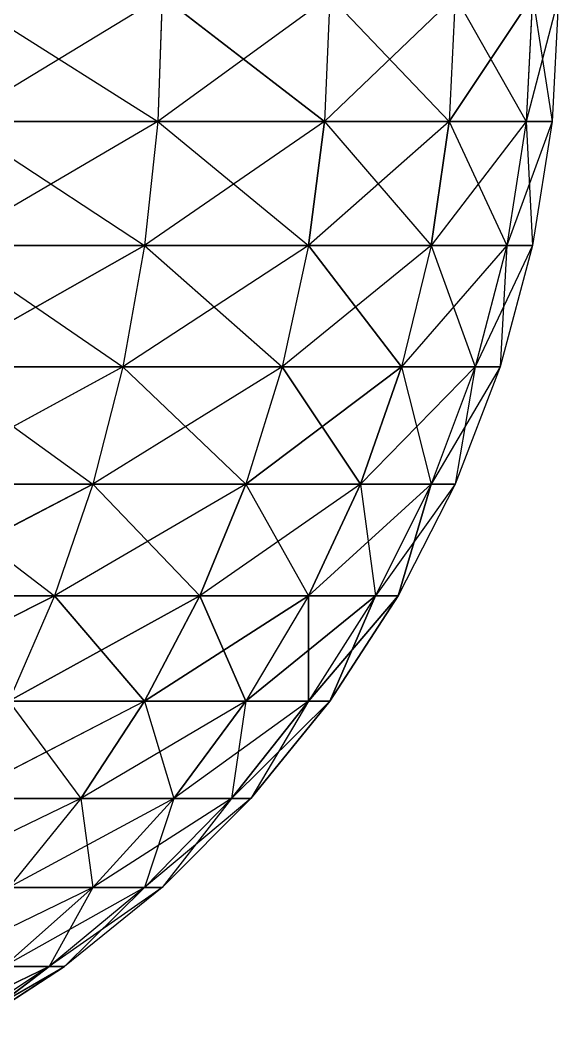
# Model space of a CAD drawing. Header units: metres. Extents: x -100 to 100, y -100 to 100.
# Drawn here: x 55.1 to 100, y -86.6 to -2 of the extents above; entities that cross this region are included whole.
import ezdxf

# ---------------------------------------------------------------- set-up
doc = ezdxf.new("R2010")
doc.units = ezdxf.units.M

msp = doc.modelspace()

# ---------------------------------------------------------------- linework, layer by layer
for p, q in [((66.913, 0, -767.135), (49.726, -10.453, -778.948)), ((50, 0, -606.218), (66.546, -10.453, -618.913)), ((66.913, 0, -618.506), (66.546, -10.453, -618.913)), ((66.913, 0, -767.135), (66.547, -10.453, -766.728)), ((80.902, 0, -751.599), (66.547, -10.453, -766.728)), ((66.913, 0, -618.506), (80.459, -10.453, -634.364)), ((80.902, 0, -634.042), (80.459, -10.453, -634.364)), ((80.902, 0, -751.599), (80.459, -10.453, -751.277)), ((91.355, 0, -733.494), (80.459, -10.453, -751.277)), ((80.902, 0, -634.042), (90.854, -10.453, -652.369)), ((91.355, 0, -652.147), (90.854, -10.453, -652.369)), ((91.355, 0, -733.494), (90.854, -10.453, -733.271)), ((97.815, 0, -713.611), (90.854, -10.453, -733.271)), ((91.355, 0, -652.147), (97.279, -10.453, -672.143)), ((97.815, 0, -672.029), (97.279, -10.453, -672.143)), ((97.815, 0, -713.611), (97.279, -10.453, -713.498)), ((100, 0, -692.82), (97.279, -10.453, -713.498)), ((97.815, 0, -672.029), (99.452, -10.453, -692.82)), ((100, 0, -692.82), (99.452, -10.453, -692.82)), ((66.547, -10.453, -766.728), (48.907, -20.791, -777.53)), ((66.546, -10.453, -618.913), (49.726, -10.453, -606.692)), ((49.726, -10.453, -778.948), (66.547, -10.453, -766.728)), ((49.726, -10.453, -606.692), (65.451, -20.791, -620.13)), ((66.546, -10.453, -618.913), (65.451, -20.791, -620.13)), ((66.547, -10.453, -766.728), (65.451, -20.791, -765.511)), ((80.459, -10.453, -751.277), (65.451, -20.791, -765.511)), ((80.459, -10.453, -634.364), (66.546, -10.453, -618.913)), ((66.546, -10.453, -618.913), (79.134, -20.791, -635.326)), ((66.547, -10.453, -766.728), (80.459, -10.453, -751.277)), ((80.459, -10.453, -634.364), (79.134, -20.791, -635.326)), ((80.459, -10.453, -751.277), (79.134, -20.791, -750.314)), ((90.854, -10.453, -733.271), (79.134, -20.791, -750.314)), ((90.854, -10.453, -652.369), (80.459, -10.453, -634.364)), ((80.459, -10.453, -751.277), (90.854, -10.453, -733.271)), ((80.459, -10.453, -634.364), (89.358, -20.791, -653.035)), ((90.854, -10.453, -652.369), (89.358, -20.791, -653.035)), ((90.854, -10.453, -733.271), (89.358, -20.791, -732.605)), ((97.279, -10.453, -713.498), (89.358, -20.791, -732.605)), ((97.279, -10.453, -672.143), (90.854, -10.453, -652.369)), ((90.854, -10.453, -733.271), (97.279, -10.453, -713.498)), ((90.854, -10.453, -652.369), (95.677, -20.791, -672.483)), ((97.279, -10.453, -672.143), (95.677, -20.791, -672.483)), ((97.279, -10.453, -713.498), (95.677, -20.791, -713.157)), ((99.452, -10.453, -692.82), (95.677, -20.791, -713.157)), ((99.452, -10.453, -692.82), (97.279, -10.453, -672.143)), ((97.279, -10.453, -713.498), (99.452, -10.453, -692.82)), ((99.452, -10.453, -692.82), (97.279, -10.453, -713.498)), ((97.279, -10.453, -713.498), (99.452, -10.453, -692.82)), ((97.279, -10.453, -672.143), (97.815, -20.791, -692.82)), ((99.452, -10.453, -692.82), (97.815, -20.791, -692.82)), ((65.451, -20.791, -765.511), (47.553, -30.902, -775.184)), ((65.451, -20.791, -620.13), (48.907, -20.791, -608.11)), ((48.907, -20.791, -777.53), (65.451, -20.791, -765.511)), ((48.907, -20.791, -608.11), (63.638, -30.902, -622.143)), ((65.451, -20.791, -620.13), (63.638, -30.902, -622.143)), ((65.451, -20.791, -765.511), (63.638, -30.902, -763.498)), ((79.134, -20.791, -750.314), (63.638, -30.902, -763.498)), ((79.134, -20.791, -635.326), (65.451, -20.791, -620.13)), ((65.451, -20.791, -765.511), (79.134, -20.791, -750.314)), ((65.451, -20.791, -620.13), (76.942, -30.902, -636.919)), ((79.134, -20.791, -635.326), (76.942, -30.902, -636.919)), ((79.134, -20.791, -750.314), (76.942, -30.902, -748.722)), ((89.358, -20.791, -732.605), (76.942, -30.902, -748.722)), ((89.358, -20.791, -653.035), (79.134, -20.791, -635.326)), ((79.134, -20.791, -750.314), (89.358, -20.791, -732.605)), ((79.134, -20.791, -635.326), (86.883, -30.902, -654.137)), ((89.358, -20.791, -653.035), (86.883, -30.902, -654.137)), ((89.358, -20.791, -732.605), (86.883, -30.902, -731.503)), ((95.677, -20.791, -713.157), (86.883, -30.902, -731.503)), ((95.677, -20.791, -672.483), (89.358, -20.791, -653.035)), ((89.358, -20.791, -732.605), (95.677, -20.791, -713.157)), ((89.358, -20.791, -653.035), (93.027, -30.902, -673.047)), ((95.677, -20.791, -672.483), (93.027, -30.902, -673.047)), ((95.677, -20.791, -713.157), (93.027, -30.902, -712.594)), ((97.815, -20.791, -692.82), (93.027, -30.902, -712.594)), ((97.815, -20.791, -692.82), (95.106, -30.902, -692.82)), ((95.677, -20.791, -672.483), (95.106, -30.902, -692.82)), ((97.815, -20.791, -692.82), (95.677, -20.791, -672.483)), ((95.677, -20.791, -713.157), (97.815, -20.791, -692.82)), ((97.815, -20.791, -692.82), (95.677, -20.791, -713.157)), ((95.677, -20.791, -713.157), (97.815, -20.791, -692.82)), ((63.638, -30.902, -763.498), (45.677, -40.674, -771.936)), ((63.638, -30.902, -622.143), (47.553, -30.902, -610.456)), ((47.553, -30.902, -775.184), (63.638, -30.902, -763.498)), ((47.553, -30.902, -610.456), (61.128, -40.674, -624.931)), ((63.638, -30.902, -622.143), (61.128, -40.674, -624.931)), ((63.638, -30.902, -763.498), (61.128, -40.674, -760.71)), ((76.942, -30.902, -748.722), (61.128, -40.674, -760.71)), ((76.942, -30.902, -636.919), (63.638, -30.902, -622.143)), ((63.638, -30.902, -763.498), (76.942, -30.902, -748.722)), ((63.638, -30.902, -622.143), (73.907, -40.674, -639.124)), ((76.942, -30.902, -636.919), (73.907, -40.674, -639.124)), ((76.942, -30.902, -748.722), (73.907, -40.674, -746.517)), ((86.883, -30.902, -731.503), (73.907, -40.674, -746.517)), ((86.883, -30.902, -654.137), (76.942, -30.902, -636.919)), ((76.942, -30.902, -748.722), (86.883, -30.902, -731.503)), ((76.942, -30.902, -636.919), (83.457, -40.674, -655.663)), ((86.883, -30.902, -654.137), (83.457, -40.674, -655.663)), ((86.883, -30.902, -731.503), (83.457, -40.674, -729.978)), ((93.027, -30.902, -712.594), (83.457, -40.674, -729.978)), ((93.027, -30.902, -673.047), (86.883, -30.902, -654.137)), ((86.883, -30.902, -731.503), (93.027, -30.902, -712.594)), ((86.883, -30.902, -654.137), (89.358, -40.674, -673.827)), ((93.027, -30.902, -673.047), (89.358, -40.674, -673.827)), ((93.027, -30.902, -712.594), (89.358, -40.674, -711.814)), ((95.106, -30.902, -692.82), (89.358, -40.674, -711.814)), ((95.106, -30.902, -692.82), (91.355, -40.674, -692.82)), ((93.027, -30.902, -673.047), (91.355, -40.674, -692.82)), ((95.106, -30.902, -692.82), (93.027, -30.902, -673.047)), ((93.027, -30.902, -712.594), (95.106, -30.902, -692.82)), ((95.106, -30.902, -692.82), (93.027, -30.902, -712.594)), ((93.027, -30.902, -712.594), (95.106, -30.902, -692.82)), ((61.128, -40.674, -760.71), (43.301, -50, -767.82)), ((61.128, -40.674, -624.931), (45.677, -40.674, -613.705)), ((45.677, -40.674, -771.936), (61.128, -40.674, -760.71)), ((45.677, -40.674, -613.705), (57.948, -50, -628.462)), ((61.128, -40.674, -624.931), (57.948, -50, -628.462)), ((61.128, -40.674, -760.71), (57.948, -50, -757.178)), ((73.907, -40.674, -746.517), (57.948, -50, -757.178)), ((73.907, -40.674, -639.124), (61.128, -40.674, -624.931)), ((61.128, -40.674, -760.71), (73.907, -40.674, -746.517)), ((61.128, -40.674, -624.931), (70.063, -50, -641.917)), ((73.907, -40.674, -639.124), (70.063, -50, -641.917)), ((73.907, -40.674, -746.517), (70.063, -50, -743.724)), ((83.457, -40.674, -729.978), (70.063, -50, -743.724)), ((83.457, -40.674, -655.663), (73.907, -40.674, -639.124)), ((73.907, -40.674, -746.517), (83.457, -40.674, -729.978)), ((73.907, -40.674, -639.124), (79.115, -50, -657.596)), ((83.457, -40.674, -655.663), (79.115, -50, -657.596)), ((83.457, -40.674, -729.978), (79.115, -50, -728.045)), ((89.358, -40.674, -711.814), (79.115, -50, -728.045)), ((89.358, -40.674, -673.827), (83.457, -40.674, -655.663)), ((83.457, -40.674, -729.978), (89.358, -40.674, -711.814)), ((83.457, -40.674, -655.663), (84.71, -50, -674.815)), ((89.358, -40.674, -673.827), (84.71, -50, -674.815)), ((89.358, -40.674, -711.814), (84.71, -50, -710.826)), ((91.355, -40.674, -692.82), (84.71, -50, -710.826)), ((91.355, -40.674, -692.82), (86.603, -50, -692.82)), ((89.358, -40.674, -673.827), (86.603, -50, -692.82)), ((91.355, -40.674, -692.82), (89.358, -40.674, -673.827)), ((89.358, -40.674, -711.814), (91.355, -40.674, -692.82)), ((91.355, -40.674, -692.82), (89.358, -40.674, -711.814)), ((89.358, -40.674, -711.814), (91.355, -40.674, -692.82)), ((57.948, -50, -757.178), (40.451, -58.779, -762.883)), ((57.948, -50, -628.462), (43.301, -50, -617.82)), ((43.301, -50, -767.82), (57.948, -50, -757.178)), ((57.948, -50, -628.462), (54.134, -58.779, -632.699)), ((57.948, -50, -757.178), (54.134, -58.779, -752.942)), ((70.063, -50, -743.724), (54.134, -58.779, -752.942)), ((70.063, -50, -641.917), (57.948, -50, -628.462)), ((57.948, -50, -757.178), (70.063, -50, -743.724)), ((57.948, -50, -628.462), (65.451, -58.779, -645.267)), ((70.063, -50, -641.917), (65.451, -58.779, -645.267)), ((70.063, -50, -743.724), (65.451, -58.779, -740.373)), ((79.115, -50, -728.045), (65.451, -58.779, -740.373)), ((79.115, -50, -657.596), (70.063, -50, -641.917)), ((70.063, -50, -743.724), (79.115, -50, -728.045)), ((70.063, -50, -641.917), (73.907, -58.779, -659.915)), ((79.115, -50, -657.596), (73.907, -58.779, -659.915)), ((79.115, -50, -728.045), (73.907, -58.779, -725.726)), ((84.71, -50, -710.826), (73.907, -58.779, -725.726)), ((84.71, -50, -674.815), (79.115, -50, -657.596)), ((79.115, -50, -728.045), (84.71, -50, -710.826)), ((79.115, -50, -657.596), (79.134, -58.779, -676)), ((84.71, -50, -674.815), (79.134, -58.779, -676)), ((84.71, -50, -710.826), (79.134, -58.779, -709.641)), ((86.603, -50, -692.82), (79.134, -58.779, -709.641)), ((86.603, -50, -692.82), (80.902, -58.779, -692.82)), ((84.71, -50, -674.815), (80.902, -58.779, -692.82)), ((86.603, -50, -692.82), (84.71, -50, -674.815)), ((84.71, -50, -710.826), (86.603, -50, -692.82)), ((86.603, -50, -692.82), (84.71, -50, -710.826)), ((84.71, -50, -710.826), (86.603, -50, -692.82)), ((65.451, -58.779, -740.373), (49.726, -66.913, -748.047)), ((65.451, -58.779, -645.267), (54.134, -58.779, -632.699)), ((54.134, -58.779, -752.942), (65.451, -58.779, -740.373)), ((54.134, -58.779, -632.699), (60.122, -66.913, -649.139)), ((65.451, -58.779, -645.267), (60.122, -66.913, -649.139)), ((65.451, -58.779, -740.373), (60.122, -66.913, -736.501)), ((73.907, -58.779, -725.726), (60.122, -66.913, -736.501)), ((73.907, -58.779, -659.915), (65.451, -58.779, -645.267)), ((65.451, -58.779, -740.373), (73.907, -58.779, -725.726)), ((65.451, -58.779, -645.267), (67.89, -66.913, -662.594)), ((73.907, -58.779, -659.915), (67.89, -66.913, -662.594)), ((73.907, -58.779, -725.726), (67.89, -66.913, -723.047)), ((79.134, -58.779, -709.641), (67.89, -66.913, -723.047)), ((79.134, -58.779, -676), (72.691, -66.913, -677.369)), ((73.907, -58.779, -659.915), (72.691, -66.913, -677.369)), ((79.134, -58.779, -709.641), (72.691, -66.913, -708.271)), ((80.902, -58.779, -692.82), (72.691, -66.913, -708.271)), ((79.134, -58.779, -676), (73.907, -58.779, -659.915)), ((73.907, -58.779, -725.726), (79.134, -58.779, -709.641)), ((80.902, -58.779, -692.82), (74.314, -66.913, -692.82)), ((79.134, -58.779, -676), (74.314, -66.913, -692.82)), ((80.902, -58.779, -692.82), (79.134, -58.779, -676)), ((79.134, -58.779, -709.641), (80.902, -58.779, -692.82)), ((80.902, -58.779, -692.82), (79.134, -58.779, -709.641)), ((79.134, -58.779, -709.641), (80.902, -58.779, -692.82)), ((60.122, -66.913, -736.501), (44.774, -74.314, -742.546)), ((60.122, -66.913, -649.139), (49.726, -66.913, -637.594)), ((49.726, -66.913, -748.047), (60.122, -66.913, -736.501)), ((60.122, -66.913, -649.139), (54.134, -74.314, -653.49)), ((60.122, -66.913, -736.501), (54.134, -74.314, -732.151)), ((67.89, -66.913, -723.047), (54.134, -74.314, -732.151)), ((67.89, -66.913, -662.594), (60.122, -66.913, -649.139)), ((60.122, -66.913, -736.501), (67.89, -66.913, -723.047)), ((60.122, -66.913, -649.139), (61.128, -74.314, -665.604)), ((67.89, -66.913, -662.594), (61.128, -74.314, -665.604)), ((67.89, -66.913, -723.047), (61.128, -74.314, -720.036)), ((72.691, -66.913, -708.271), (61.128, -74.314, -720.036)), ((72.691, -66.913, -677.369), (65.451, -74.314, -678.908)), ((67.89, -66.913, -662.594), (65.451, -74.314, -678.908)), ((72.691, -66.913, -708.271), (65.451, -74.314, -706.732)), ((74.314, -66.913, -692.82), (65.451, -74.314, -706.732)), ((74.314, -66.913, -692.82), (66.913, -74.314, -692.82)), ((72.691, -66.913, -677.369), (66.913, -74.314, -692.82)), ((72.691, -66.913, -677.369), (67.89, -66.913, -662.594)), ((67.89, -66.913, -723.047), (72.691, -66.913, -708.271)), ((74.314, -66.913, -692.82), (72.691, -66.913, -677.369)), ((72.691, -66.913, -708.271), (74.314, -66.913, -692.82)), ((74.314, -66.913, -692.82), (72.691, -66.913, -708.271)), ((72.691, -66.913, -708.271), (74.314, -66.913, -692.82)), ((61.128, -74.314, -720.036), (47.553, -80.902, -727.369)), ((61.128, -74.314, -665.604), (53.697, -80.902, -668.913)), ((61.128, -74.314, -720.036), (53.697, -80.902, -716.728)), ((65.451, -74.314, -706.732), (53.697, -80.902, -716.728)), ((61.128, -74.314, -665.604), (54.134, -74.314, -653.49)), ((54.134, -74.314, -732.151), (61.128, -74.314, -720.036)), ((65.451, -74.314, -678.908), (57.494, -80.902, -680.6)), ((61.128, -74.314, -665.604), (57.494, -80.902, -680.6)), ((65.451, -74.314, -706.732), (57.494, -80.902, -705.041)), ((66.913, -74.314, -692.82), (57.494, -80.902, -705.041)), ((66.913, -74.314, -692.82), (58.779, -80.902, -692.82)), ((65.451, -74.314, -678.908), (58.779, -80.902, -692.82)), ((65.451, -74.314, -678.908), (61.128, -74.314, -665.604)), ((61.128, -74.314, -720.036), (65.451, -74.314, -706.732)), ((66.913, -74.314, -692.82), (65.451, -74.314, -678.908)), ((65.451, -74.314, -706.732), (66.913, -74.314, -692.82)), ((66.913, -74.314, -692.82), (65.451, -74.314, -706.732)), ((65.451, -74.314, -706.732), (66.913, -74.314, -692.82)), ((57.494, -80.902, -705.041), (45.677, -86.603, -713.157)), ((57.494, -80.902, -680.6), (48.907, -86.603, -682.425)), ((57.494, -80.902, -705.041), (48.907, -86.603, -703.216)), ((58.779, -80.902, -692.82), (48.907, -86.603, -703.216)), ((58.779, -80.902, -692.82), (50, -86.603, -692.82)), ((57.494, -80.902, -680.6), (50, -86.603, -692.82)), ((57.494, -80.902, -680.6), (53.697, -80.902, -668.913)), ((53.697, -80.902, -716.728), (57.494, -80.902, -705.041)), ((58.779, -80.902, -692.82), (57.494, -80.902, -680.6)), ((57.494, -80.902, -705.041), (58.779, -80.902, -692.82)), ((58.779, -80.902, -692.82), (57.494, -80.902, -705.041)), ((57.494, -80.902, -705.041), (58.779, -80.902, -692.82))]:
    msp.add_line(p, q)
for points in [[(80.459, -10.453, -634.364), (66.913, 0, -618.506), (66.546, -10.453, -618.913), (66.547, -10.453, -618.913)], [(90.854, -10.453, -733.271), (97.815, 0, -713.611), (97.279, -10.453, -713.498), (97.279, -10.453, -713.497)], [(79.134, -20.791, -635.326), (80.459, -10.453, -634.364), (66.546, -10.453, -618.913), (66.547, -10.453, -618.913)], [(89.358, -20.791, -732.605), (90.854, -10.453, -733.271), (97.279, -10.453, -713.498), (97.279, -10.453, -713.497)], [(99.452, -10.453, -692.82), (99.452, -10.453, -692.82), (97.279, -10.453, -713.498), (97.279, -10.453, -713.497)], [(47.553, -30.902, -775.184), (65.451, -20.791, -765.511), (63.638, -30.902, -763.498), (63.638, -30.902, -763.497)], [(86.883, -30.902, -654.137), (79.134, -20.791, -635.326), (76.942, -30.902, -636.919), (76.942, -30.902, -636.918)], [(45.677, -40.674, -771.936), (47.553, -30.902, -775.184), (63.638, -30.902, -763.498), (63.638, -30.902, -763.497)], [(83.457, -40.674, -655.663), (76.942, -30.902, -636.919), (73.907, -40.674, -639.124), (73.907, -40.674, -639.123)], [(73.907, -40.674, -746.517), (86.883, -30.902, -731.503), (83.457, -40.674, -729.978), (83.457, -40.674, -729.977)], [(83.457, -40.674, -655.663), (86.883, -30.902, -654.137), (76.942, -30.902, -636.919), (76.942, -30.902, -636.918)], [(43.301, -50, -767.82), (61.128, -40.674, -760.71), (57.948, -50, -757.178), (57.949, -50, -757.178)], [(70.063, -50, -641.917), (61.128, -40.674, -624.931), (57.948, -50, -628.462), (57.949, -50, -628.462)], [(70.063, -50, -743.724), (73.907, -40.674, -746.517), (83.457, -40.674, -729.978), (83.457, -40.674, -729.977)], [(79.115, -50, -657.596), (83.457, -40.674, -655.663), (73.907, -40.674, -639.124), (73.907, -40.674, -639.123)], [(86.603, -50, -692.82), (89.358, -40.674, -673.827), (84.71, -50, -674.815), (84.71, -50, -674.814)], [(40.451, -58.779, -762.883), (43.301, -50, -767.82), (57.948, -50, -757.178), (57.949, -50, -757.178)], [(40.451, -58.779, -762.883), (57.948, -50, -757.178), (54.134, -58.779, -752.942), (54.134, -58.778, -752.942)], [(65.451, -58.779, -645.267), (57.948, -50, -628.462), (54.134, -58.779, -632.699), (54.134, -58.778, -632.698)], [(54.134, -58.779, -752.942), (70.063, -50, -743.724), (65.451, -58.779, -740.373), (65.451, -58.778, -740.373)], [(65.451, -58.779, -645.267), (70.063, -50, -641.917), (57.948, -50, -628.462), (57.949, -50, -628.462)], [(73.907, -58.779, -659.915), (70.063, -50, -641.917), (65.451, -58.779, -645.267), (65.451, -58.778, -645.267)], [(65.451, -58.779, -740.373), (79.115, -50, -728.045), (73.907, -58.779, -725.726), (73.907, -58.778, -725.726)], [(79.134, -58.779, -676), (79.115, -50, -657.596), (73.907, -58.779, -659.915), (73.907, -58.778, -659.914)], [(73.907, -58.779, -725.726), (84.71, -50, -710.826), (79.134, -58.779, -709.641), (79.134, -58.778, -709.641)], [(80.902, -58.779, -692.82), (84.71, -50, -674.815), (79.134, -58.779, -676), (79.134, -58.778, -676)], [(79.134, -58.779, -709.641), (86.603, -50, -692.82), (80.902, -58.779, -692.82), (80.902, -58.778, -692.82)], [(80.902, -58.779, -692.82), (86.603, -50, -692.82), (84.71, -50, -674.815), (84.71, -50, -674.814)], [(49.726, -66.913, -748.047), (54.134, -58.779, -752.942), (65.451, -58.779, -740.373), (65.451, -58.778, -740.373)], [(60.122, -66.913, -649.139), (65.451, -58.779, -645.267), (54.134, -58.779, -632.699), (54.134, -58.778, -632.698)], [(60.122, -66.913, -736.501), (65.451, -58.779, -740.373), (73.907, -58.779, -725.726), (73.907, -58.778, -725.726)], [(67.89, -66.913, -662.594), (73.907, -58.779, -659.915), (65.451, -58.779, -645.267), (65.451, -58.778, -645.267)], [(67.89, -66.913, -723.047), (73.907, -58.779, -725.726), (79.134, -58.779, -709.641), (79.134, -58.778, -709.641)], [(72.691, -66.913, -677.369), (79.134, -58.779, -676), (73.907, -58.779, -659.915), (73.907, -58.778, -659.914)], [(72.691, -66.913, -708.271), (79.134, -58.779, -709.641), (80.902, -58.779, -692.82), (80.902, -58.778, -692.82)], [(72.691, -66.913, -708.271), (80.902, -58.779, -692.82), (74.314, -66.913, -692.82), (74.315, -66.913, -692.82)], [(74.314, -66.913, -692.82), (80.902, -58.779, -692.82), (79.134, -58.779, -676), (79.134, -58.778, -676)], [(80.902, -58.779, -692.82), (80.902, -58.779, -692.82), (79.134, -58.779, -709.641), (79.134, -58.778, -709.641)], [(65.451, -74.314, -706.732), (72.691, -66.913, -708.271), (74.314, -66.913, -692.82), (74.315, -66.913, -692.82)], [(58.779, -80.902, -692.82), (65.451, -74.314, -678.908), (57.494, -80.902, -680.6), (57.494, -80.902, -680.599)], [(45.677, -86.603, -713.157), (57.494, -80.902, -705.041), (48.907, -86.603, -703.216), (48.907, -86.602, -703.216)], [(50, -86.603, -692.82), (57.494, -80.902, -680.6), (48.907, -86.603, -682.425), (48.907, -86.602, -682.425)], [(48.907, -86.603, -703.216), (58.779, -80.902, -692.82), (50, -86.603, -692.82), (50, -86.602, -692.82)], [(50, -86.603, -692.82), (58.779, -80.902, -692.82), (57.494, -80.902, -680.6), (57.494, -80.902, -680.599)]]:
    msp.add_3dface(points)

doc.saveas('drawing.dxf')
